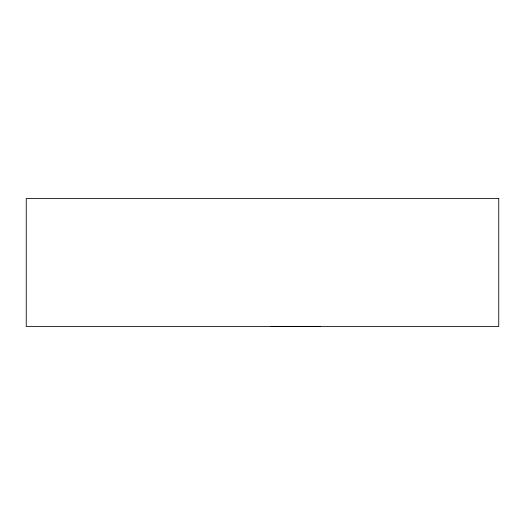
<?xml version="1.0" encoding="UTF-8"?>
<svg xmlns="http://www.w3.org/2000/svg" width="525" height="525" viewBox="0 0 525 525"><rect width="100%" height="100%" fill="white"/><g stroke="black" fill="none" stroke-linecap="round" stroke-linejoin="round"><path stroke-width="0.79" d="M271.11 326.484L320.329 326.399M498.75 198.516L26.25 198.516L26.25 326.484L498.75 326.484L498.75 198.516"/></g></svg>
